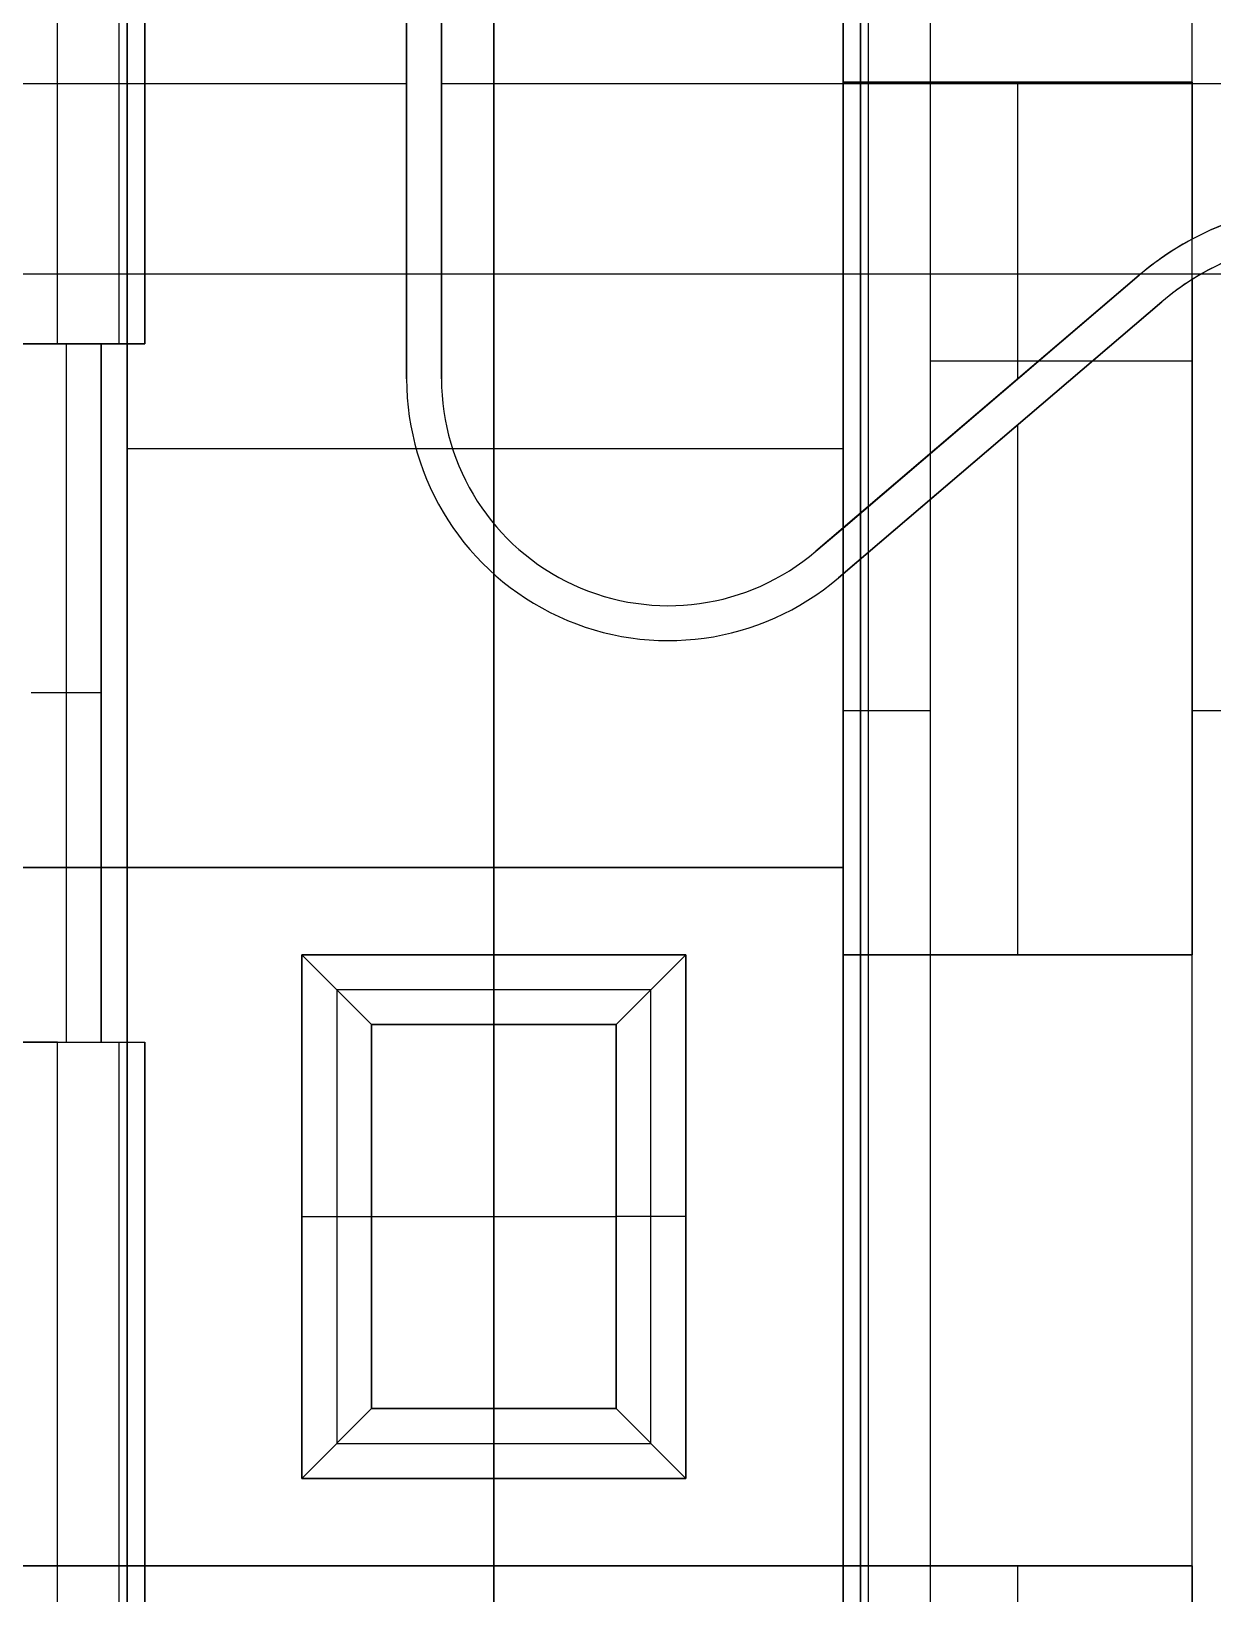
# Model space of a CAD drawing. Header units: inches. Extents: x 0 to 2.1, y -0.07 to 2.7.
# Drawn here: x 1.46634 to 1.49298, y 0.03476 to 0.07 of the extents above; entities that cross this region are included whole.
import ezdxf

# ---------------------------------------------------------------- set-up
doc = ezdxf.new("R2010")
doc.units = ezdxf.units.IN
doc.header["$LTSCALE"] = 0.0393700787401575
doc.header["$MEASUREMENT"] = 0
doc.layers.add('freetronics11$components', color=254, linetype='Continuous', true_color=0xe6e6e6)

msp = doc.modelspace()

# ---------------------------------------------------------------- linework, layer by layer
at = {"layer": 'freetronics11$components', "color": 254, "true_color": 0xe6e6e6}
for p, q in [((1.476771653543307, 0.1369659744230794, -0.1189702879683127), (1.476771653543307, 0.0267297539506385, -0.1189702879683127)), ((1.476771653543307, 0.0267297539506385, -0.1236946974171316), (1.476771653543307, 0.1369659744230794, -0.1236946974171316)), ((1.468503937007874, 0.1290919586750479, -0.1189702879683127), (1.468503937007874, 0.0267297539506384, -0.1189702879683127)), ((1.468503937007874, 0.0267297539506384, -0.1236946974171316), (1.468503937007874, 0.1290919586750479, -0.1236946974171316)), ((1.468503937007874, 0.1290919586750479, -0.1189702879683127), (1.468503937007874, 0.0267297539506384, -0.1189702879683127)), ((1.468503937007874, 0.0267297539506384, -0.1236946974171316), (1.468503937007874, 0.1290919586750479, -0.1236946974171316)), ((1.48503937007874, 0.0267297539506384, -0.1189702879683127), (1.48503937007874, 0.1290919586750479, -0.1189702879683127)), ((1.48503937007874, 0.1290919586750479, -0.1236946974171316), (1.48503937007874, 0.0267297539506384, -0.1236946974171316)), ((1.48503937007874, 0.1290919586750479, -0.1236946974171316), (1.48503937007874, 0.0267297539506384, -0.1236946974171316)), ((1.48503937007874, 0.0267297539506384, -0.1189702879683127), (1.48503937007874, 0.1290919586750479, -0.1189702879683127)), ((1.466929133858267, 0.0629502263915834, -0.1158206816691001), (1.466929133858267, 0.1133439271789849, -0.1158206816691001)), ((1.466929133858267, 0.0629502263915834, -0.1158206816691001), (1.466929133858267, 0.1133439271789849, -0.1158206816691001)), ((1.468321076340918, 0.0629502263915858, -0.116397243123457), (1.468321076340918, 0.1133439271789817, -0.116397243123457)), ((1.468897637795275, 0.1133439271789849, -0.1217261934801238), (1.468897637795275, 0.0629502263915834, -0.1217261934801238)), ((1.468897637795275, 0.1133439271789849, -0.117789185606108), (1.468897637795275, 0.0629502263915834, -0.117789185606108)), ((1.468897637795275, 0.0629502263915834, -0.1217261934801238), (1.468897637795275, 0.1133439271789849, -0.1217261934801238)), ((1.468897637795275, 0.1133439271789849, -0.117789185606108), (1.468897637795275, 0.0629502263915834, -0.117789185606108)), ((1.468897637795275, 0.1133439271789849, -0.119757689543116), (1.468897637795275, 0.0629502263915833, -0.1197576895431159)), ((1.476771653543307, 0.0078321161553628, -0.1217261934801238), (1.476771653543307, 0.1133439271789849, -0.1217261934801238)), ((1.484645669291338, 0.0098006200923707, -0.1217261934801238), (1.484645669291338, 0.0975958956829219, -0.1217261934801238)), ((1.484645669291338, 0.0975958956829219, -0.1217261934801238), (1.484645669291338, 0.0098006200923707, -0.1217261934801238)), ((1.484645669291369, 0.0117691240293786, -0.1177891969017498), (1.484645669291338, 0.0975958956829219, -0.117789185606108)), ((1.484645669291338, 0.0975958956829219, -0.119757689543116), (1.484645669291338, 0.0098006200923707, -0.119757689543116)), ((1.484645669291338, 0.0117691240293786, -0.117789185606108), (1.484645669291338, 0.0975958956829219, -0.117789185606108)), ((1.485222230745695, 0.0117691240293786, -0.1163972431234579), (1.485222230745695, 0.0975958956829192, -0.1163972431234579)), ((1.486614173228346, 0.0975958956829219, -0.1158206816691001), (1.486614173228346, 0.0117691240224494, -0.1158206816691001)), ((1.486614173228346, 0.0975958956829219, -0.1158206816691001), (1.486614173228346, 0.0117691240224494, -0.1158206816691001)), ((1.49251968503937, 0.0117691240392211, -0.1158206816691001), (1.49251968503937, 0.0975958956829219, -0.1158206816691001)), ((1.49251968503937, 0.0117691240293786, -0.1158206816691001), (1.49251968503937, 0.0975958956829219, -0.1158206816691001)), ((1.474803149606299, 0.0621628248167802, -0.0788128076533521), (1.474803149606299, 0.0936588878089061, -0.0788128076533521)), ((1.474803149606299, 0.0621628248167802, -0.0670017840313049), (1.474803149606299, 0.0936588878089061, -0.0670017840313049)), ((1.474803149606299, 0.0936588878089061, -0.0788128076533521), (1.474803149606299, 0.0621628248167802, -0.0788128076533521)), ((1.474803149606299, 0.0936588878089061, -0.0729072958423285), (1.474803149606299, 0.0621628248167802, -0.0729072958423285)), ((1.475590551181102, 0.0936588878089061, -0.0788128076533521), (1.475590551181102, 0.0621628248167802, -0.0788128076533521)), ((1.475590551181102, 0.0936588878089061, -0.0670017840313049), (1.475590551181102, 0.0621628248167802, -0.0670017840313049)), ((1.475590551181102, 0.0621628248167802, -0.0788128076533521), (1.475590551181102, 0.0936588878089061, -0.0788128076533521)), ((1.475590551181102, 0.0621628248167802, -0.0729072958423285), (1.475590551181102, 0.0936588878089061, -0.0729072958423285)), ((1.402952755905501, 0.0688239420949101, -0.0788128076533521), (1.474803149606292, 0.0688239420949101, -0.0788128076533521)), ((1.475590551181095, 0.0688239420949101, -0.0788128076533521), (1.601771653543306, 0.0688239420949101, -0.0788128076533521)), ((1.49251968503937, 0.0653124311159928, -0.0670017840313049), (1.49251968503937, 0.0653124311159928, -0.0689702879683128)), ((1.562992125984251, 0.0645250295411896, -0.1347183194643758), (1.441732283464566, 0.0645250295411896, -0.1347183194643758)), ((1.484032309620626, 0.0582707283366227, -0.0788128076533521), (1.491322982149645, 0.0644965839328431, -0.0788128076533521)), ((1.491322982149645, 0.0644965839328431, -0.0788128076533521), (1.484032309620626, 0.0582707283366227, -0.0788128076533521)), ((1.491322982149647, 0.0644965839328454, -0.0729072958423285), (1.484032309620629, 0.0582707283366215, -0.0729072958423285)), ((1.484645669291338, 0.058794505631977, -0.0689702879683128), (1.491322982149645, 0.0644965839328431, -0.0689702879683128)), ((1.491322982149645, 0.0644965839328431, -0.0689702879683128), (1.491322982149645, 0.0644965839328431, -0.0788128076533521)), ((1.491322982149645, 0.0644965839328431, -0.0689702879683128), (1.491322982149645, 0.0644965839328431, -0.0788128076533521)), ((1.49251968503937, 0.0644024222736305, -0.0670017840313049), (1.49251968503937, 0.0644024222736305, -0.0689702879683128)), ((1.49183431264246, 0.0638977998589848, -0.0788128076533521), (1.484543640113444, 0.0576719442627644, -0.0788128076533521)), ((1.484543640113444, 0.0576719442627644, -0.0788128076533521), (1.49183431264246, 0.0638977998589848, -0.0788128076533521)), ((1.484543640113443, 0.0576719442627622, -0.0729072958423285), (1.49183431264246, 0.0638977998589862, -0.0729072958423285)), ((1.49183431264246, 0.0638977998589848, -0.0689702879683128), (1.484645669291338, 0.0577590718803628, -0.0689702879683128)), ((1.49183431264246, 0.0638977998589848, -0.0788128076533521), (1.49183431264246, 0.0638977998589848, -0.0689702879683128)), ((1.49183431264246, 0.0638977998589848, -0.0689702879683128), (1.49183431264246, 0.0638977998589848, -0.0788128076533521)), ((1.468897637795275, 0.0629502263915834, -0.1203482407242182), (1.459055118110236, 0.0629502263915834, -0.1203482407242182)), ((1.461023622047243, 0.0629502263915834, -0.1158206816691001), (1.466929133858267, 0.0629502263915834, -0.1158206816691001)), ((1.461023622047243, 0.0629502263915834, -0.1158206816691001), (1.466929133858267, 0.0629502263915834, -0.1158206816691001)), ((1.467913385826771, 0.0629502263915834, -0.1233009966297301), (1.466338582677165, 0.0629502263915834, -0.1248757997793363)), ((1.467913385826771, 0.0629502263915834, -0.1233009966297301), (1.466338582677165, 0.0629502263915834, -0.1248757997793363)), ((1.467125984251968, 0.0629502263915646, -0.1240883982045332), (1.467125984251968, 0.0472021948955391, -0.1240883982045332)), ((1.468503937007874, 0.0629502263915834, -0.1233009966297301), (1.467913385826771, 0.0629502263915834, -0.1233009966297301)), ((1.467913385826771, 0.0629502263915834, -0.1233009966297301), (1.467913385826771, 0.0472021948955203, -0.1233009966297301)), ((1.468503937007874, 0.0629502263915834, -0.1233009966297301), (1.467913385826771, 0.0629502263915834, -0.1233009966297301)), ((1.467913385826771, 0.0472021948955203, -0.1233009966297301), (1.467913385826771, 0.0629502263915834, -0.1233009966297301)), ((1.468503937007874, 0.0472021948955203, -0.1233009966297301), (1.468503937007874, 0.0629502263915834, -0.1233009966297301)), ((1.468503937007874, 0.0629502263915834, -0.1217261934801238), (1.468503937007874, 0.0472021948955203, -0.1217261934801238)), ((1.468503937007874, 0.0472021948955203, -0.1233009966297301), (1.468503937007874, 0.0629502263915834, -0.1233009966297301)), ((1.468503937007874, 0.0629502263915834, -0.1233009966297301), (1.468503937007874, 0.0629502263915834, -0.1217261934801238)), ((1.468503937007874, 0.0472021948955382, -0.1225135950549269), (1.468503937007874, 0.0629502263915646, -0.1225135950549269)), ((1.468503937007874, 0.0629502263915834, -0.1217261934801238), (1.468503937007874, 0.0472021948955203, -0.1217261934801238)), ((1.468897637795275, 0.0629502263915834, -0.1217261934801238), (1.468503937007874, 0.0629502263915834, -0.1217261934801238)), ((1.468897637795275, 0.0629502263915834, -0.1217261934801238), (1.468503937007874, 0.0629502263915834, -0.1217261934801238)), ((1.468503937007874, 0.0629502263915834, -0.1217261934801238), (1.468503937007874, 0.0629502263915834, -0.1233009966297301)), ((1.468897637795275, 0.0629502263915834, -0.117789185606108), (1.468897637795275, 0.0629502263915834, -0.1217261934801238)), ((1.468897637795275, 0.0629502263915834, -0.117789185606108), (1.468897637795275, 0.0629502263915834, -0.1217261934801238)), ((1.492519685039369, 0.0625565256041818, -0.1158206816691002), (1.486614173228346, 0.0625565256041818, -0.1158206816691001)), ((1.474803149606299, 0.0621628248167802, -0.0788128076533521), (1.474803149606299, 0.0621628248167802, -0.0670017840313049)), ((1.474803149606299, 0.0621628248167802, -0.0788128076533521), (1.474803149606299, 0.0621628248167802, -0.0670017840313049)), ((1.475590551181102, 0.0621628248167802, -0.0670017840313049), (1.475590551181102, 0.0621628248167802, -0.0788128076533521)), ((1.475590551181102, 0.0621628248167802, -0.0788128076533521), (1.475590551181102, 0.0621628248167802, -0.0670017840313049)), ((1.487677645885137, 0.0613836561347329, -0.0788128076533593), (1.487677645885137, 0.0613836561347329, -0.0689702879683079)), ((1.488188976377952, 0.0607848720608747, -0.0788128076533593), (1.488188976377952, 0.0607848720608747, -0.0689702879683079)), ((1.468503937007874, 0.0605880216671739, -0.1217261934801238), (1.484645669291338, 0.0605880216671739, -0.1217261934801238)), ((1.484032309620626, 0.0582707283366227, -0.0670017840313049), (1.484645669291338, 0.058794505631977, -0.0670017840313049)), ((1.484645669291338, 0.058794505631977, -0.0670017840313049), (1.484645669291338, 0.058794505631977, -0.0689702879683128)), ((1.484032309620626, 0.0582707283366227, -0.0670017840313049), (1.484032309620626, 0.0582707283366227, -0.0788128076533521)), ((1.484032309620626, 0.0582707283366227, -0.0788128076533521), (1.484032309620626, 0.0582707283366227, -0.0670017840313049)), ((1.478565736488728, 0.0575149301169713, -0.0788128076533564), (1.478565736488728, 0.0575149301169713, -0.0670017840312966)), ((1.484645669291338, 0.0577590718803628, -0.0670017840313049), (1.484543640113444, 0.0576719442627644, -0.0670017840313049)), ((1.484543640113444, 0.0576719442627644, -0.0670017840313049), (1.484543640113444, 0.0576719442627644, -0.0788128076533521)), ((1.484543640113444, 0.0576719442627644, -0.0670017840313049), (1.484543640113444, 0.0576719442627644, -0.0788128076533521)), ((1.484645669291338, 0.0577590718803628, -0.0689702879683128), (1.484645669291338, 0.0577590718803628, -0.0670017840313049)), ((1.478236055730483, 0.0567998693939236, -0.0788128076533564), (1.478236055730483, 0.0567998693939236, -0.0670017840312966)), ((1.46791338582677, 0.0550762106435518, -0.1233009966297313), (1.466338582677166, 0.0550762106435518, -0.1248757997793351)), ((1.468503937007874, 0.0550762106435518, -0.1233009966297301), (1.468503937007874, 0.0550762106435518, -0.1217261934801238)), ((1.484645669291338, 0.0536982578876463, -0.1177891856061074), (1.484645669291338, 0.0536982578876463, -0.1217261934801237)), ((1.484645669291338, 0.051139202769536, -0.1347183194643758), (1.446456692913385, 0.051139202769536, -0.1347183194643758)), ((1.484645669291338, 0.051139202769536, -0.1386553273383915), (1.446456692913385, 0.051139202769536, -0.1386553273383915)), ((1.446456692913385, 0.051139202769536, -0.1347183194643758), (1.484645669291338, 0.051139202769536, -0.1347183194643758)), ((1.446456692913386, 0.051139202769536, -0.1366868234013836), (1.484645669291338, 0.051139202769536, -0.1366868234013836)), ((1.446456692913385, 0.051139202769536, -0.1386553273383915), (1.484645669291338, 0.051139202769536, -0.1386553273383915)), ((1.446456692913385, 0.051139202769536, -0.1347183194643758), (1.484645669291338, 0.051139202769536, -0.1347183194643758)), ((1.446456692913385, 0.051139202769536, -0.1386553273383915), (1.484645669291338, 0.051139202769536, -0.1386553273383915)), ((1.446456692913385, 0.051139202769536, -0.1347183194643758), (1.484645669291338, 0.051139202769536, -0.1347183194643758)), ((1.484645669291338, 0.051139202769536, -0.1386553273383915), (1.446456692913385, 0.051139202769536, -0.1386553273383915)), ((1.446456692913386, 0.051139202769536, -0.1366868234013836), (1.484645669291338, 0.051139202769536, -0.1366868234013836)), ((1.484645669291338, 0.0353911712734731, -0.1347183194643758), (1.484645669291338, 0.051139202769536, -0.1347183194643758)), ((1.484645669291338, 0.051139202769536, -0.1347183194643758), (1.484645669291338, 0.051139202769536, -0.1386553273383915)), ((1.484645669291338, 0.051139202769536, -0.1386553273383915), (1.484645669291338, 0.0353911712734731, -0.1386553273383915)), ((1.484645669291338, 0.0353911712734731, -0.1347183194643758), (1.484645669291338, 0.051139202769536, -0.1347183194643758)), ((1.484645669291338, 0.035391171273491, -0.1366868234013836), (1.484645669291338, 0.0511392027695173, -0.1366868234013836)), ((1.484645669291338, 0.051139202769536, -0.1347183194643758), (1.484645669291338, 0.051139202769536, -0.1386553273383915)), ((1.484645669291338, 0.051139202769536, -0.1386553273383915), (1.484645669291338, 0.0353911712734731, -0.1386553273383915)), ((1.484645669291338, 0.051139202769536, -0.1347183194643758), (1.484645669291338, 0.0353911712734731, -0.1347183194643758)), ((1.484645669291338, 0.051139202769536, -0.1386553273383915), (1.484645669291338, 0.0353911712734731, -0.1386553273383915)), ((1.484645669291338, 0.051139202769536, -0.1347183194643758), (1.484645669291338, 0.051139202769536, -0.1386553273383915)), ((1.484645669291338, 0.051139202769536, -0.1347183194643758), (1.484645669291338, 0.0353911712734731, -0.1347183194643758)), ((1.484645669291338, 0.0353911712734731, -0.1386553273383915), (1.484645669291338, 0.051139202769536, -0.1386553273383915)), ((1.484645669291338, 0.051139202769536, -0.1386553273383915), (1.484645669291338, 0.051139202769536, -0.1347183194643758)), ((1.484645669291338, 0.0511392027695207, -0.1366868234013836), (1.484645669291338, 0.0353911712734881, -0.1366868234013836)), ((1.481102362204724, 0.0491706988325283, -0.1386553273383915), (1.472440944881889, 0.0491706988325283, -0.1386553273383915)), ((1.472440944881889, 0.0491706988325283, -0.1386553273383915), (1.472440944881889, 0.0373596752104809, -0.1386553273383915)), ((1.472440944881889, 0.0373596752104809, -0.125269500566738), (1.472440944881889, 0.0491706988325283, -0.125269500566738)), ((1.472440944881889, 0.0491706988325283, -0.125269500566738), (1.474015748031495, 0.0475958956829219, -0.1236946974171316)), ((1.474015748031495, 0.0475958956829219, -0.1236946974171316), (1.472440944881889, 0.0491706988325283, -0.125269500566738)), ((1.472440944881889, 0.0491706988325283, -0.125269500566738), (1.481102362204724, 0.0491706988325283, -0.125269500566738)), ((1.472440944881889, 0.0491706988325283, -0.125269500566738), (1.481102362204724, 0.0491706988325283, -0.125269500566738)), ((1.481102362204724, 0.0491706988325283, -0.1386553273383915), (1.472440944881889, 0.0491706988325283, -0.1386553273383915)), ((1.472440944881889, 0.0491706988325283, -0.1386553273383915), (1.472440944881889, 0.0491706988325283, -0.125269500566738)), ((1.472440944881888, 0.0491706988325283, -0.1319624139525647), (1.481102362204724, 0.0491706988325283, -0.1319624139525647)), ((1.472440944881889, 0.0373596752104809, -0.125269500566738), (1.472440944881889, 0.0491706988325283, -0.125269500566738)), ((1.472440944881889, 0.0491706988325283, -0.125269500566738), (1.472440944881889, 0.0491706988325283, -0.1386553273383915)), ((1.472440944881889, 0.0491706988325283, -0.1386553273383915), (1.472440944881889, 0.0373596752104809, -0.1386553273383915)), ((1.472440944881889, 0.0373596752104986, -0.1319624139525647), (1.472440944881889, 0.0491706988325096, -0.1319624139525647)), ((1.476771653543307, 0.0491706988325327, -0.1252695005667367), (1.476771653543307, 0.0475958956829173, -0.1236946974171329)), ((1.476771653543307, 0.0491706988325283, -0.1252695005667379), (1.476771653543307, 0.0491706988325283, -0.1386553273383923)), ((1.479527559055118, 0.0475958956829219, -0.1236946974171316), (1.481102362204724, 0.0491706988325283, -0.125269500566738)), ((1.481102362204724, 0.0491706988325283, -0.125269500566738), (1.479527559055118, 0.0475958956829219, -0.1236946974171316)), ((1.481102362204724, 0.0373596752104809, -0.1386553273383915), (1.481102362204724, 0.0491706988325283, -0.1386553273383915)), ((1.481102362204724, 0.0491706988325283, -0.125269500566738), (1.481102362204724, 0.0373596752104809, -0.125269500566738)), ((1.481102362204724, 0.0373596752104809, -0.1386553273383915), (1.481102362204724, 0.0491706988325283, -0.1386553273383915)), ((1.481102362204724, 0.0491706988325283, -0.1386553273383915), (1.481102362204724, 0.0491706988325283, -0.125269500566738)), ((1.481102362204724, 0.0491706988325105, -0.1319624139525647), (1.481102362204724, 0.0373596752104994, -0.1319624139525647)), ((1.481102362204724, 0.0491706988325283, -0.125269500566738), (1.481102362204724, 0.0373596752104809, -0.125269500566738)), ((1.481102362204724, 0.0491706988325283, -0.125269500566738), (1.481102362204724, 0.0491706988325283, -0.1386553273383915)), ((1.473228346456692, 0.048383297257709, -0.1244820989919348), (1.473228346456692, 0.0381470767853001, -0.1244820989919348)), ((1.480314960629921, 0.048383297257725, -0.1244820989919348), (1.473228346456692, 0.048383297257725, -0.1244820989919348)), ((1.480314960629921, 0.0381470767853001, -0.1244820989919348), (1.480314960629921, 0.048383297257709, -0.1244820989919348)), ((1.474015748031495, 0.0475958956829219, -0.1236946974171316), (1.474015748031495, 0.0389344783600873, -0.1236946974171316)), ((1.474015748031495, 0.0475958956829219, -0.1236946974171316), (1.479527559055118, 0.0475958956829219, -0.1236946974171316)), ((1.474015748031495, 0.0389344783600873, -0.1236946974171316), (1.474015748031495, 0.0475958956829219, -0.1236946974171316)), ((1.479527559055118, 0.0475958956829219, -0.1236946974171316), (1.474015748031495, 0.0475958956829219, -0.1236946974171316)), ((1.476771653543306, 0.0389344783601053, -0.1236946974171316), (1.476771653543306, 0.0475958956829039, -0.1236946974171316)), ((1.479527559055118, 0.0389344783600873, -0.1236946974171316), (1.479527559055118, 0.0475958956829219, -0.1236946974171316)), ((1.479527559055118, 0.0475958956829219, -0.1236946974171316), (1.479527559055118, 0.0389344783600873, -0.1236946974171316)), ((1.459055118110236, 0.0472021948955203, -0.1203482407242182), (1.468897637795275, 0.0472021948955203, -0.1203482407242182)), ((1.466929133858267, 0.0472021948955203, -0.1158206816691001), (1.461023622047243, 0.0472021948955203, -0.1158206816691001)), ((1.466929133858267, 0.0472021948955203, -0.1158206816691001), (1.461023622047243, 0.0472021948955203, -0.1158206816691001)), ((1.466338582677165, 0.0472021948955203, -0.1248757997793363), (1.467913385826771, 0.0472021948955203, -0.1233009966297301)), ((1.466338582677165, 0.0472021948955203, -0.1248757997793363), (1.467913385826771, 0.0472021948955203, -0.1233009966297301)), ((1.466929133858267, 0.0117691240392211, -0.1158206816691001), (1.466929133858267, 0.0472021948955203, -0.1158206816691001)), ((1.466929133858267, 0.0117691240293786, -0.1158206816691001), (1.466929133858267, 0.0472021948955203, -0.1158206816691001)), ((1.467913385826771, 0.0472021948955203, -0.1233009966297301), (1.468503937007874, 0.0472021948955203, -0.1233009966297301)), ((1.467913385826771, 0.0472021948955203, -0.1233009966297301), (1.468503937007874, 0.0472021948955203, -0.1233009966297301)), ((1.468321076340918, 0.0117691240293787, -0.116397243123457), (1.468321076340918, 0.0472021948955206, -0.116397243123457)), ((1.468503937007874, 0.0472021948955203, -0.1233009966297301), (1.468503937007874, 0.0472021948955203, -0.1217261934801238)), ((1.468503937007874, 0.0472021948955203, -0.1217261934801238), (1.468897637795275, 0.0472021948955203, -0.1217261934801238)), ((1.468503937007874, 0.0472021948955203, -0.1217261934801238), (1.468503937007874, 0.0472021948955203, -0.1233009966297301)), ((1.468503937007874, 0.0472021948955203, -0.1217261934801238), (1.468897637795275, 0.0472021948955203, -0.1217261934801238)), ((1.468897637795275, 0.0472021948955203, -0.1217261934801238), (1.468897637795275, 0.0472021948955203, -0.117789185606108)), ((1.468897637795275, 0.0472021948955203, -0.1217261934801238), (1.468897637795275, 0.0098006200923707, -0.1217261934801238)), ((1.468897637795275, 0.0472021948955203, -0.117789185606108), (1.468897637795275, 0.0117691240293786, -0.117789185606108)), ((1.468897637795275, 0.0098006200923707, -0.1217261934801238), (1.468897637795275, 0.0472021948955203, -0.1217261934801238)), ((1.468897637795275, 0.0472021948955203, -0.1217261934801238), (1.468897637795275, 0.0472021948955203, -0.117789185606108)), ((1.468897637795275, 0.0472021948955203, -0.117789185606108), (1.468897637795267, 0.0117691240293786, -0.1177891917390486)), ((1.468897637795275, 0.0472021948955204, -0.1197576895431159), (1.468897637795275, 0.0098006200923708, -0.119757689543116)), ((1.47244094488189, 0.0432651870215045, -0.1252695005667367), (1.474015748031494, 0.0432651870215045, -0.1236946974171329)), ((1.472440944881889, 0.0432651870215046, -0.1252695005667379), (1.472440944881889, 0.0432651870215046, -0.1386553273383923)), ((1.474015748031495, 0.0432651870215046, -0.1236946974171316), (1.479527559055117, 0.0432651870215046, -0.1236946974171316)), ((1.481102362204723, 0.0432651870215045, -0.1252695005667367), (1.479527559055119, 0.0432651870215045, -0.1236946974171329)), ((1.481102362204724, 0.0432651870215045, -0.1252695005667379), (1.481102362204724, 0.0432651870215045, -0.1386553273383923)), ((1.484645669291338, 0.0432651870215046, -0.1347183194643758), (1.484645669291338, 0.0432651870215046, -0.1386553273383923)), ((1.484645669291338, 0.0432651870215046, -0.1347183194643757), (1.484645669291338, 0.0432651870215046, -0.1386553273383911)), ((1.472440944881889, 0.0373596752104809, -0.125269500566738), (1.474015748031495, 0.0389344783600873, -0.1236946974171316)), ((1.474015748031495, 0.0389344783600873, -0.1236946974171316), (1.472440944881889, 0.0373596752104809, -0.125269500566738)), ((1.474015748031495, 0.0389344783600873, -0.1236946974171316), (1.479527559055118, 0.0389344783600873, -0.1236946974171316)), ((1.479527559055118, 0.0389344783600873, -0.1236946974171316), (1.474015748031495, 0.0389344783600873, -0.1236946974171316)), ((1.476771653543307, 0.0373596752104764, -0.1252695005667367), (1.476771653543307, 0.0389344783600918, -0.1236946974171329)), ((1.481102362204724, 0.0373596752104809, -0.125269500566738), (1.479527559055118, 0.0389344783600873, -0.1236946974171316)), ((1.479527559055118, 0.0389344783600873, -0.1236946974171316), (1.481102362204724, 0.0373596752104809, -0.125269500566738)), ((1.473228346456692, 0.0381470767852841, -0.1244820989919348), (1.480314960629921, 0.0381470767852841, -0.1244820989919348)), ((1.472440944881889, 0.0373596752104809, -0.1386553273383915), (1.481102362204724, 0.0373596752104809, -0.1386553273383915)), ((1.481102362204724, 0.0373596752104809, -0.125269500566738), (1.472440944881889, 0.0373596752104809, -0.125269500566738)), ((1.472440944881889, 0.0373596752104809, -0.1386553273383915), (1.472440944881889, 0.0373596752104809, -0.125269500566738)), ((1.481102362204724, 0.0373596752104809, -0.125269500566738), (1.472440944881889, 0.0373596752104809, -0.125269500566738)), ((1.472440944881889, 0.0373596752104809, -0.125269500566738), (1.472440944881889, 0.0373596752104809, -0.1386553273383915)), ((1.472440944881889, 0.0373596752104809, -0.1386553273383915), (1.481102362204724, 0.0373596752104809, -0.1386553273383915)), ((1.481102362204725, 0.0373596752104809, -0.1319624139525647), (1.472440944881889, 0.0373596752104809, -0.1319624139525647)), ((1.476771653543307, 0.0373596752104809, -0.1252695005667379), (1.476771653543307, 0.0373596752104809, -0.1386553273383923)), ((1.481102362204724, 0.0373596752104809, -0.125269500566738), (1.481102362204724, 0.0373596752104809, -0.1386553273383915)), ((1.481102362204724, 0.0373596752104809, -0.1386553273383915), (1.481102362204724, 0.0373596752104809, -0.125269500566738)), ((1.446456692913385, 0.0353911712734731, -0.1347183194643758), (1.484645669291338, 0.0353911712734731, -0.1347183194643758)), ((1.484645669291338, 0.0353911712734731, -0.1347183194643758), (1.446456692913385, 0.0353911712734731, -0.1347183194643758)), ((1.446456692913385, 0.0353911712734731, -0.1386553273383915), (1.484645669291338, 0.0353911712734731, -0.1386553273383915)), ((1.484645669291338, 0.0353911712734731, -0.1366868234013836), (1.446456692913385, 0.0353911712734731, -0.1366868234013836)), ((1.484645669291338, 0.0353911712734731, -0.1386553273383915), (1.446456692913385, 0.0353911712734731, -0.1386553273383915)), ((1.484645669291338, 0.0353911712734731, -0.1347183194643758), (1.446456692913385, 0.0353911712734731, -0.1347183194643758)), ((1.484645669291338, 0.0353911712734731, -0.1386553273383915), (1.446456692913385, 0.0353911712734731, -0.1386553273383915)), ((1.446456692913385, 0.0353911712734731, -0.1386553273383915), (1.484645669291338, 0.0353911712734731, -0.1386553273383915)), ((1.484645669291338, 0.0353911712734731, -0.1347183194643758), (1.446456692913385, 0.0353911712734731, -0.1347183194643758)), ((1.484645669291338, 0.0353911712734731, -0.1366868234013836), (1.446456692913386, 0.0353911712734731, -0.1366868234013836)), ((1.484645669291338, 0.0353911712734731, -0.1386553273383915), (1.484645669291338, 0.0353911712734731, -0.1347183194643758)), ((1.484645669291338, 0.0353911712734731, -0.1386553273383915), (1.484645669291338, 0.0353911712734731, -0.1347183194643758)), ((1.484645669291338, 0.0353911712734731, -0.1347183194643758), (1.484645669291338, 0.0353911712734731, -0.1386553273383915)), ((1.484645669291338, 0.0353911712734731, -0.1386553273383915), (1.484645669291338, 0.0353911712734731, -0.1347183194643758))]:
    msp.add_line(p, q, dxfattribs=at)
at = {"layer": 'freetronics11$components', "color": 105, "true_color": 0x5e8966}
for p, q in [((1.474803149606299, 0.0621628248167802, -0.0670017840313049), (1.474803149606299, 0.0936588878089061, -0.0670017840313049)), ((1.475590551181102, 0.0936588878089061, -0.0670017840313049), (1.475590551181102, 0.0621628248167802, -0.0670017840313049)), ((1.402952755905501, 0.0688239420949101, -0.0670017840313049), (1.474803149606292, 0.0688239420949101, -0.0670017840313049)), ((1.475590551181095, 0.0688239420949101, -0.0670017840313049), (1.484645669291332, 0.0688239420949101, -0.0670017840313049)), ((1.484645669291338, 0.058794505631977, -0.0670017840313049), (1.484645669291338, 0.068855738202607, -0.0670017840313049)), ((1.484645669291338, 0.068855738202607, -0.0670017840313049), (1.49251968503937, 0.068855738202607, -0.0670017840313049)), ((1.49251968503937, 0.068855738202607, -0.0689702879683128), (1.484645669291338, 0.068855738202607, -0.0689702879683128)), ((1.484645669291338, 0.068855738202607, -0.0689702879683128), (1.484645669291338, 0.058794505631977, -0.0689702879683128)), ((1.484645669291338, 0.058794505631977, -0.0670017840313049), (1.484645669291338, 0.068855738202607, -0.0670017840313049)), ((1.484645669291338, 0.068855738202607, -0.0670017840313049), (1.484645669291338, 0.068855738202607, -0.0689702879683128)), ((1.484645669291338, 0.068855738202607, -0.0689702879683128), (1.484645669291338, 0.058794505631977, -0.0689702879683128)), ((1.484645669291338, 0.0688557382026159, -0.0679860359998088), (1.484645669291338, 0.0587945056319658, -0.0679860359998088)), ((1.484645669291338, 0.068855738202607, -0.0670017840313049), (1.49251968503937, 0.068855738202607, -0.0670017840313049)), ((1.49251968503937, 0.068855738202607, -0.0689702879683128), (1.484645669291338, 0.068855738202607, -0.0689702879683128)), ((1.484645669291338, 0.068855738202607, -0.0689702879683128), (1.484645669291338, 0.068855738202607, -0.0670017840313049)), ((1.492519685039371, 0.068855738202607, -0.0679860359998088), (1.484645669291338, 0.068855738202607, -0.0679860359998088)), ((1.488582677165354, 0.0688557382026069, -0.0689702879683128), (1.488582677165354, 0.0621565058325272, -0.0689702879683128)), ((1.488582677165354, 0.068855738202607, -0.0689702879683187), (1.488582677165354, 0.068855738202607, -0.0670017840312989)), ((1.49251968503937, 0.068855738202607, -0.0670017840313049), (1.49251968503937, 0.0653124311159928, -0.0670017840313049)), ((1.49251968503937, 0.0653124311159928, -0.0689702879683128), (1.49251968503937, 0.068855738202607, -0.0689702879683128)), ((1.49251968503937, 0.068855738202607, -0.0670017840313049), (1.49251968503937, 0.068855738202607, -0.0689702879683128)), ((1.49251968503937, 0.068855738202607, -0.0670017840313049), (1.49251968503937, 0.0653124311159928, -0.0670017840313049)), ((1.49251968503937, 0.0653124311159928, -0.0689702879683128), (1.49251968503937, 0.068855738202607, -0.0689702879683128)), ((1.49251968503937, 0.068855738202607, -0.0689702879683128), (1.49251968503937, 0.068855738202607, -0.0670017840313049)), ((1.49251968503937, 0.0653124311159972, -0.0679860359998088), (1.49251968503937, 0.0688557382026143, -0.0679860359998088)), ((1.492519685039364, 0.0688239420949101, -0.0670017840313049), (1.601771653543306, 0.0688239420949101, -0.0670017840313049)), ((1.49251968503937, 0.0653124311159928, -0.0670017840313049), (1.49251968503937, 0.0653124311159928, -0.0689702879683128)), ((1.484645669291338, 0.058794505631977, -0.0689702879683128), (1.491322982149645, 0.0644965839328431, -0.0689702879683128)), ((1.49251968503937, 0.0644024222736305, -0.0670017840313049), (1.49251968503937, 0.0491706988325283, -0.0670017840313049)), ((1.49251968503937, 0.0491706988325283, -0.0689702879683128), (1.49251968503937, 0.0644024222736305, -0.0689702879683128)), ((1.49251968503937, 0.0644024222736305, -0.0670017840313049), (1.49251968503937, 0.0491706988325283, -0.0670017840313049)), ((1.49251968503937, 0.0491706988325283, -0.0689702879683128), (1.49251968503937, 0.0644024222736305, -0.0689702879683128)), ((1.49251968503937, 0.0644024222736305, -0.0689702879683128), (1.49251968503937, 0.0644024222736305, -0.0670017840313049)), ((1.49251968503937, 0.0491706988325192, -0.0679860359998088), (1.49251968503937, 0.0644024222736539, -0.0679860359998088)), ((1.49183431264246, 0.0638977998589848, -0.0689702879683128), (1.484645669291338, 0.0577590718803628, -0.0689702879683128)), ((1.488582677165354, 0.0611210720809297, -0.0689702879683128), (1.488582677165354, 0.0491706988325282, -0.0689702879683128)), ((1.484645669291338, 0.0590132185175676, -0.0689702879683187), (1.484645669291338, 0.0590132185175676, -0.0670017840312989)), ((1.49251968503937, 0.0590132185175676, -0.0689702879683187), (1.49251968503937, 0.0590132185175676, -0.0670017840312989)), ((1.484032309620626, 0.0582707283366227, -0.0670017840313049), (1.484645669291338, 0.058794505631977, -0.0670017840313049)), ((1.484645669291338, 0.058794505631977, -0.0689702879683128), (1.484645669291338, 0.058794505631977, -0.0670017840313049)), ((1.484645669291338, 0.0577590718803628, -0.0670017840313049), (1.484543640113444, 0.0576719442627644, -0.0670017840313049)), ((1.484645669291338, 0.0491706988325283, -0.0670017840313049), (1.484645669291338, 0.0577590718803628, -0.0670017840313049)), ((1.484645669291338, 0.0577590718803628, -0.0689702879683128), (1.484645669291338, 0.0491706988325283, -0.0689702879683128)), ((1.484645669291338, 0.0491706988325283, -0.0670017840313049), (1.484645669291338, 0.0577590718803628, -0.0670017840313049)), ((1.484645669291338, 0.0577590718803628, -0.0670017840313049), (1.484645669291338, 0.0577590718803628, -0.0689702879683128)), ((1.484645669291338, 0.0577590718803628, -0.0689702879683128), (1.484645669291338, 0.0491706988325283, -0.0689702879683128)), ((1.484645669291338, 0.0577590718803665, -0.0679860359998088), (1.484645669291338, 0.0491706988325208, -0.0679860359998088)), ((1.49251968503937, 0.0491706988325283, -0.0670017840313049), (1.484645669291338, 0.0491706988325283, -0.0670017840313049)), ((1.484645669291338, 0.0491706988325283, -0.0689702879683128), (1.49251968503937, 0.0491706988325283, -0.0689702879683128)), ((1.484645669291338, 0.0491706988325283, -0.0689702879683128), (1.484645669291338, 0.0491706988325283, -0.0670017840313049)), ((1.49251968503937, 0.0491706988325283, -0.0670017840313049), (1.484645669291338, 0.0491706988325283, -0.0670017840313049)), ((1.484645669291338, 0.0491706988325283, -0.0670017840313049), (1.484645669291338, 0.0491706988325283, -0.0689702879683128)), ((1.484645669291338, 0.0491706988325283, -0.0689702879683128), (1.49251968503937, 0.0491706988325283, -0.0689702879683128)), ((1.484645669291336, 0.0491706988325283, -0.0679860359998088), (1.492519685039369, 0.0491706988325283, -0.0679860359998088)), ((1.488582677165354, 0.0491706988325283, -0.0689702879683187), (1.488582677165354, 0.0491706988325283, -0.0670017840312989)), ((1.49251968503937, 0.0491706988325283, -0.0670017840313049), (1.49251968503937, 0.0491706988325283, -0.0689702879683128)), ((1.49251968503937, 0.0491706988325283, -0.0689702879683128), (1.49251968503937, 0.0491706988325283, -0.0670017840313049)), ((1.484645669291338, 0.0295587037374494, -0.0670017840313049), (1.484645669291338, 0.0353911712734731, -0.0670017840313049)), ((1.484645669291338, 0.0353911712734731, -0.0670017840313049), (1.49251968503937, 0.0353911712734731, -0.0670017840313049)), ((1.49251968503937, 0.0353911712734731, -0.0689702879683128), (1.484645669291338, 0.0353911712734731, -0.0689702879683128)), ((1.484645669291338, 0.0353911712734731, -0.0689702879683128), (1.484645669291338, 0.0295587037374494, -0.0689702879683128)), ((1.484645669291338, 0.0295587037374494, -0.0670017840313049), (1.484645669291338, 0.0353911712734731, -0.0670017840313049)), ((1.484645669291338, 0.0353911712734731, -0.0670017840313049), (1.484645669291338, 0.0353911712734731, -0.0689702879683128)), ((1.484645669291338, 0.0353911712734731, -0.0689702879683128), (1.484645669291338, 0.0295587037374494, -0.0689702879683128)), ((1.484645669291338, 0.035391171273482, -0.0679860359998088), (1.484645669291338, 0.0295587037374496, -0.0679860359998088)), ((1.484645669291338, 0.0353911712734731, -0.0670017840313049), (1.49251968503937, 0.0353911712734731, -0.0670017840313049)), ((1.49251968503937, 0.0353911712734731, -0.0689702879683128), (1.484645669291338, 0.0353911712734731, -0.0689702879683128)), ((1.484645669291338, 0.0353911712734731, -0.0689702879683128), (1.484645669291338, 0.0353911712734731, -0.0670017840313049)), ((1.492519685039371, 0.0353911712734731, -0.0679860359998088), (1.484645669291338, 0.0353911712734731, -0.0679860359998088)), ((1.488582677165354, 0.0353911712734731, -0.0689702879683128), (1.488582677165354, 0.0261967035368827, -0.0689702879683128)), ((1.488582677165354, 0.0353911712734731, -0.0689702879683187), (1.488582677165354, 0.0353911712734731, -0.0670017840312989)), ((1.49251968503937, 0.0353911712734731, -0.0670017840313049), (1.49251968503937, 0.0229153533441818, -0.0670017840313049)), ((1.49251968503937, 0.0229153533441818, -0.0689702879683128), (1.49251968503937, 0.0353911712734731, -0.0689702879683128)), ((1.49251968503937, 0.0353911712734731, -0.0670017840313049), (1.49251968503937, 0.0229153533441818, -0.0670017840313049)), ((1.49251968503937, 0.0229153533441818, -0.0689702879683128), (1.49251968503937, 0.0353911712734731, -0.0689702879683128)), ((1.49251968503937, 0.0353911712734731, -0.0689702879683128), (1.49251968503937, 0.0353911712734731, -0.0670017840313049)), ((1.49251968503937, 0.022915353344159, -0.0679860359998088), (1.49251968503937, 0.0353911712734804, -0.0679860359998088)), ((1.49251968503937, 0.0353911712734731, -0.0670017840313049), (1.49251968503937, 0.0353911712734731, -0.0689702879683128))]:
    msp.add_line(p, q, dxfattribs=at)
at = {"layer": 'freetronics11$components', "color": 254, "true_color": 0xe6e6e6}
for centre, radius, start, end in [((1.495669291338582, 0.0594069193049691, -0.0788128076533521), 0.0066929133858272, 9.8013e-12, 130.4956056091648), ((1.495669291338582, 0.0594069193049691, -0.0788128076533521), 0.0066929133858272, 9.8013e-12, 130.4956056091648), ((1.495669291338582, 0.0594069193049691, -0.0729072958423285), 0.0066929133858269, 2.37012e-11, 130.4956056091366), ((1.495669291338582, 0.0594069193049691, -0.0670017840313049), 0.0066929133858268, 0, 118.0724869358536), ((1.495669291338582, 0.0594069193049691, -0.0689702879683128), 0.0066929133858263, 118.0724869358514, 130.4956056091609), ((1.495669291338582, 0.0594069193049691, -0.0788128076533521), 0.0059055118110235, 0, 130.4956056091628), ((1.495669291338582, 0.0594069193049691, -0.0788128076533521), 0.0059055118110235, 359.999999999999, 130.4956056091623), ((1.495669291338582, 0.0594069193049691, -0.0729072958423285), 0.0059055118110236, 0, 130.4956056091705), ((1.495669291338582, 0.0594069193049691, -0.0670017840313049), 0.0059055118110237, 0, 122.2309526355003), ((1.495669291338582, 0.0594069193049691, -0.0689702879683128), 0.0059055118110246, 122.2309526355, 130.4956056091575), ((1.480708661417322, 0.0621628248167802, -0.0788128076533521), 0.0059055118110235, 179.9999999999991, 310.4956056091623), ((1.480708661417322, 0.0621628248167802, -0.0670017840313049), 0.0059055118110235, 180, 310.4956056091627), ((1.480708661417322, 0.0621628248167802, -0.0788128076533521), 0.0059055118110235, 179.9999999999991, 310.4956056091623), ((1.480708661417322, 0.0621628248167802, -0.0729072958423285), 0.0059055118110236, 180.0000000000118, 310.4956056091821), ((1.480708661417322, 0.0621628248167802, -0.0788128076533521), 0.0051181102362205, 180, 310.4956056091611), ((1.480708661417322, 0.0621628248167802, -0.0670017840313049), 0.0051181102362205, 180, 310.4956056091611), ((1.480708661417322, 0.0621628248167802, -0.0788128076533521), 0.0051181102362205, 180.0000000000011, 310.4956056091616), ((1.480708661417322, 0.0621628248167802, -0.0729072958423285), 0.0051181102362203, 180.0000000000119, 310.4956056091825)]:
    msp.add_arc(centre, radius, start, end, dxfattribs=at)
at = {"layer": 'freetronics11$components', "color": 105, "true_color": 0x5e8966}
for centre, radius, start, end in [((1.495669291338582, 0.0594069193049691, -0.0670017840313049), 0.0066929133858268, 359.9999999999983, 118.0724869358516), ((1.495669291338582, 0.0594069193049691, -0.0689702879683128), 0.0066929133858263, 118.0724869358556, 130.4956056091656), ((1.495669291338582, 0.0594069193049691, -0.0670017840313049), 0.0059055118110237, 0, 122.2309526355003), ((1.495669291338582, 0.0594069193049691, -0.0689702879683128), 0.0059055118110246, 122.2309526355, 130.4956056091575), ((1.480708661417322, 0.0621628248167802, -0.0670017840313049), 0.0059055118110235, 179.9999999999991, 310.4956056091623), ((1.480708661417322, 0.0621628248167802, -0.0670017840313049), 0.0051181102362205, 180, 310.4956056091611)]:
    msp.add_arc(centre, radius, start, end, dxfattribs=at)
at = {"layer": 'freetronics11$components', "color": 254, "true_color": 0xe6e6e6, "extrusion": (0, 1, 0)}
for centre, start, end in [((-1.466929133858267, -0.117789185606108, 0.0629502263915834), 90, 180), ((-1.466929133858267, -0.117789185606108, 0.0629502263915834), 90, 180), ((-1.486614173228346, -0.117789185606108, 0.0546825098561502), 0, 90), ((-1.49251968503937, -0.117789185606108, 0.0546825098561502), 90, 180.0000000000061), ((-1.466929133858267, -0.117789185606108, 0.0472021948955203), 90, 180), ((-1.466929133858267, -0.117789185606108, 0.0472021948955203), 90, 180)]:
    msp.add_arc(centre, 0.0019685039370079, start, end, dxfattribs=at)

doc.saveas('drawing.dxf')
